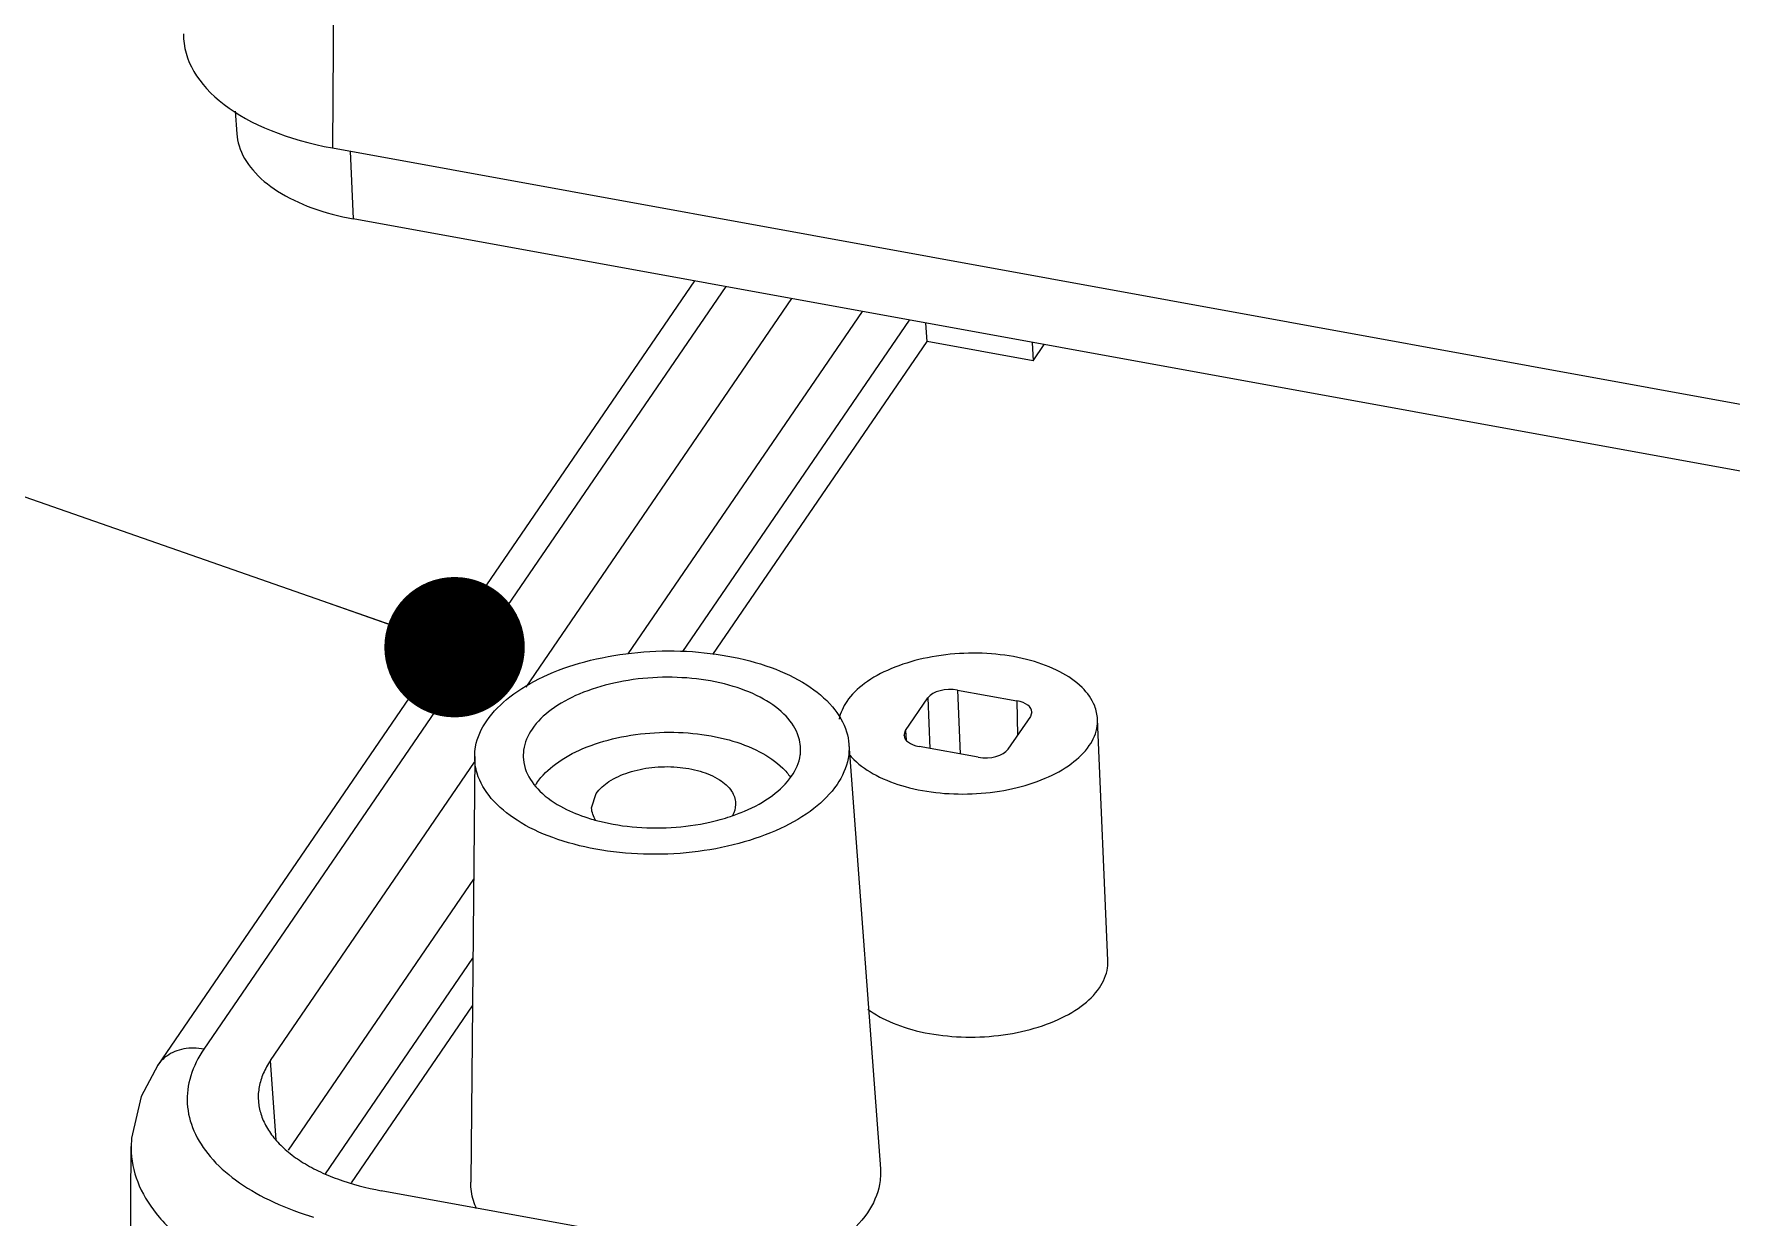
# Model space of a CAD drawing. Header units: millimetres. Extents: x 1760 to 2124, y -231 to 22.
# Drawn here: x 1846.41 to 1869.98, y -197.49 to -181.06 of the extents above; entities that cross this region are included whole.
import ezdxf

# ---------------------------------------------------------------- set-up
doc = ezdxf.new("R2010")
doc.units = ezdxf.units.MM
doc.layers.add('from', color=7, linetype='Continuous', lineweight=13)
doc.styles.get("Standard").update_dxf_attribs({"font": 'txt', "bigfont": 'gbcbig.shx'})
doc.dimstyles.new('ISO', dxfattribs={"dimscale": 0.6, "dimtxt": 2.5, "dimasz": 2.5, "dimexe": 1.25, "dimexo": 0.625, "dimtad": 0, "dimdsep": 46, "dimtxsty": 'Standard', "dimblk": 'OPEN', "dimcen": 0, "dimclrd": 4, "dimclre": 4, "dimadec": 0, "dimazin": 0, "dimtfac": 1, "dimtofl": 0, "dimtmove": 0, "dimatfit": 3, "dimfxl": 1, "dimarcsym": 0})

# ---------------------------------------------------------------- blocks, each defined once
blk = doc.blocks.new('_Open')
at = {"color": 0, "linetype": 'ByBlock', "lineweight": -2}
for p, q in [((-1, 0.167), (0, 0)), ((-1, -0.167), (0, 0)), ((0, 0), (-1, 0))]:
    blk.add_line(p, q, dxfattribs=at)

msp = doc.modelspace()

# ---------------------------------------------------------------- linework, layer by layer
at = {"color": 7, "linetype": 'Continuous'}
for p, q in [((1850.744, -158.132), (1850.556, -182.641)), ((1849.206, -182.128), (1849.229, -182.446)), ((1850.556, -182.641), (1902.183, -192.043)), ((1850.801, -182.686), (1850.846, -183.626)), ((1902.471, -193.026), (1850.846, -183.626)), ((1855.583, -184.488), (1848.133, -195.381)), ((1856.018, -184.567), (1848.771, -195.16)), ((1853.244, -190.131), (1856.935, -184.734)), ((1857.911, -184.912), (1854.659, -189.667)), ((1855.422, -189.634), (1858.57, -185.032)), ((1858.812, -185.331), (1858.793, -185.073)), ((1855.839, -189.677), (1858.812, -185.331)), ((1860.285, -185.599), (1858.812, -185.331)), ((1860.271, -185.342), (1860.285, -185.599)), ((1860.285, -185.599), (1860.44, -185.373)), ((1858.514, -190.735), (1858.825, -190.281)), ((1858.825, -190.281), (1858.852, -190.982)), ((1859.237, -190.171), (1860.06, -190.32)), ((1859.237, -190.171), (1859.271, -191.059)), ((1860.06, -190.32), (1860.069, -190.799)), ((1860.247, -190.54), (1859.936, -190.994)), ((1860.267, -190.476), (1860.247, -190.54)), ((1861.323, -193.93), (1861.179, -190.574)), ((1858.494, -190.801), (1858.514, -190.735)), ((1858.514, -190.735), (1858.52, -190.864)), ((1852.532, -191.093), (1852.478, -197.008)), ((1857.728, -190.924), (1858.165, -196.824)), ((1859.524, -191.105), (1858.701, -190.955)), ((1849.697, -195.316), (1852.531, -191.173)), ((1854.155, -191.808), (1854.22, -191.609)), ((1852.516, -192.799), (1849.941, -196.564)), ((1850.458, -196.89), (1852.506, -193.897)), ((1850.819, -197.016), (1852.5, -194.558)), ((1849.775, -196.423), (1849.697, -195.316)), ((1847.749, -198.199), (1847.761, -196.513)), ((1902.859, -206.528), (1851.234, -197.127))]:
    msp.add_line(p, q, dxfattribs=at)
msp.add_lwpolyline([(1848.133, -195.381), (1847.899, -195.818), (1847.766, -196.396), (1847.761, -196.515)], dxfattribs=at)
for centre, radius, start, end in [((1854.061, -191.914), 0.805, 145.6187, 148.4266), ((1854.891, -189.481), 2.59, 252.2691, 254.5321), ((1851.667, -192.931), 4.764, 252.5114, 253.2408)]:
    msp.add_arc(centre, radius, start, end, dxfattribs=at)
for centre, major_axis, ratio, start_param, end_param in [((1851.688, -180.99), (3.2, 0.105), 0.54244, 3.119716, 4.333112), ((1859.124, -190.336), (0.32, 0.01), 0.542724, 1.192407, 2.763127), ((1859.947, -190.486), (0.32, 0.01), 0.542668, -0.006775, 1.192229), ((1858.814, -190.79), (0.32, 0.01), 0.542668, -3.134095, -1.949363), ((1859.637, -190.94), (0.32, 0.01), 0.542724, -1.949186, -0.378465)]:
    msp.add_ellipse(centre, major_axis=major_axis, ratio=ratio, start_param=start_param, end_param=end_param, dxfattribs=at)
for points, start_tangent, end_tangent in [([(1849.23, -182.446), (1849.26, -182.611), (1849.449, -182.946), (1849.793, -183.239), (1850.269, -183.471), (1850.846, -183.626)], (0.07348, -0.997297), (0.983822, -0.17915)), ([(1852.699, -190.598), (1853.02, -190.266), (1853.484, -189.986), (1854.06, -189.779), (1854.71, -189.657), (1855.388, -189.63), (1856.048, -189.699), (1856.647, -189.859), (1857.141, -190.1), (1857.499, -190.405), (1857.695, -190.753), (1857.727, -190.924)], (0.564589, 0.825372), (0.073424, -0.997301)), ([(1861.179, -190.574), (1861.14, -190.393), (1860.964, -190.137), (1860.656, -189.919), (1860.25, -189.762), (1859.768, -189.674), (1859.261, -189.665), (1858.757, -189.735), (1858.309, -189.877), (1857.944, -190.082), (1857.697, -190.331)], (-0.047184, 0.998886), (-0.564589, -0.825372)), ([(1857.056, -191.014), (1857.014, -190.779), (1856.825, -190.505), (1856.496, -190.272), (1856.062, -190.104), (1855.545, -190.01), (1855.003, -190), (1854.464, -190.075), (1853.984, -190.227), (1853.594, -190.446), (1853.329, -190.713)], (0.0238, 0.999717), (-0.564589, -0.825372)), ([(1857.697, -190.331), (1857.591, -190.577)], (-0.564589, -0.825372), (-0.186596, -0.982437)), ([(1852.532, -191.093), (1852.544, -190.96), (1852.699, -190.598)], (0.006319, 0.99998), (0.564589, 0.825372)), ([(1861.064, -190.944), (1861.175, -190.67), (1861.179, -190.574)], (0.564589, 0.825372), (-0.047184, 0.998886)), ([(1853.329, -190.713), (1853.211, -191.006), (1853.209, -191.138)], (-0.564589, -0.825372), (0.096814, -0.995303)), ([(1853.396, -191.459), (1853.654, -191.199), (1854.035, -190.985), (1854.504, -190.837), (1855.03, -190.764), (1855.56, -190.773), (1856.063, -190.865), (1856.487, -191.029), (1856.808, -191.256)], (0.564589, 0.825372), (0.712964, -0.701201)), ([(1857.562, -191.483), (1857.242, -191.816), (1856.778, -192.095), (1856.201, -192.302), (1855.552, -192.424), (1854.874, -192.451), (1854.213, -192.382), (1853.615, -192.222), (1853.12, -191.981), (1852.762, -191.676), (1852.566, -191.328), (1852.532, -191.093)], (-0.564589, -0.825372), (0.006319, 0.99998)), ([(1856.932, -191.369), (1857.051, -191.076), (1857.056, -191.014)], (0.564589, 0.825372), (0.0238, 0.999717)), ([(1857.727, -190.924), (1857.717, -191.121), (1857.562, -191.483)], (0.073424, -0.997301), (-0.564589, -0.825372)), ([(1857.726, -191.06), (1857.797, -191.138), (1858.104, -191.356), (1858.51, -191.513), (1858.993, -191.601), (1859.5, -191.61), (1860.004, -191.54), (1860.452, -191.398), (1860.817, -191.193), (1861.064, -190.944)], (0.627185, -0.778871), (0.564589, 0.825372)), ([(1853.209, -191.138), (1853.248, -191.303), (1853.437, -191.576), (1853.765, -191.809), (1854.102, -191.948)], (0.096814, -0.995303), (0.952404, -0.30484)), ([(1854.22, -191.609), (1854.396, -191.443), (1854.667, -191.317), (1854.991, -191.247), (1855.342, -191.242), (1855.663, -191.3), (1855.929, -191.418), (1856.098, -191.577), (1856.154, -191.744)], (0.564589, 0.825372), (0.049744, -0.998762)), ([(1856.808, -191.256), (1856.915, -191.381)], (0.712964, -0.701201), (0.575765, -0.817615)), ([(1856.083, -191.928), (1856.278, -191.854), (1856.668, -191.635), (1856.932, -191.369)], (0.949004, 0.315265), (0.564589, 0.825372)), ([(1856.154, -191.744), (1856.154, -191.763), (1856.112, -191.914)], (0.049744, -0.998762), (-0.475768, -0.879571)), ([(1854.211, -191.98), (1854.155, -191.808)], (-0.53583, 0.844326), (-0.028009, 0.999608)), ([(1854.2, -191.977), (1854.716, -192.071), (1855.259, -192.081), (1855.798, -192.006), (1856.083, -191.928)], (0.963699, -0.266993), (0.949004, 0.315265)), ([(1861.205, -194.308), (1861.318, -194.029), (1861.322, -193.931)], (0.564589, 0.825372), (-0.047174, 0.998887)), ([(1857.991, -194.605), (1858.189, -194.728), (1858.602, -194.888), (1859.094, -194.977), (1859.611, -194.987), (1860.125, -194.915), (1860.582, -194.771), (1860.954, -194.562), (1861.205, -194.308)], (0.801407, -0.59812), (0.564589, 0.825372)), ([(1848.771, -195.16), (1848.491, -195.158), (1848.256, -195.256), (1848.133, -195.38)], (-0.983822, 0.17915), (-0.566972, -0.823737)), ([(1848.771, -195.16), (1848.589, -195.533), (1848.541, -195.917), (1848.633, -196.295), (1848.859, -196.653), (1849.211, -196.977), (1849.676, -197.254), (1850.236, -197.475)], (-0.564422, -0.825486), (0.953771, -0.300535)), ([(1849.697, -195.316), (1849.596, -195.498), (1849.54, -195.684), (1849.528, -195.872), (1849.529, -195.883)], (-0.564589, -0.825372), (0.074064, -0.997253)), ([(1849.529, -195.883), (1849.562, -196.058), (1849.64, -196.238), (1849.761, -196.411), (1849.923, -196.572), (1850.123, -196.72), (1850.359, -196.851), (1850.626, -196.964), (1851.234, -197.127)], (0.074064, -0.997253), (0.983822, -0.17915)), ([(1847.762, -196.515), (1847.764, -196.598), (1847.875, -197.058), (1848.152, -197.495), (1848.582, -197.891), (1849.15, -198.232), (1849.833, -198.504), (1850.606, -198.697)], (-0.007501, -0.999972), (0.983056, -0.183304)), ([(1858.164, -196.823), (1858.153, -197.039), (1857.984, -197.435)], (0.073424, -0.997301), (-0.564589, -0.825372)), ([(1852.558, -197.38), (1852.515, -197.265), (1852.478, -197.008)], (-0.413425, 0.910538), (0.006319, 0.99998)), ([(1857.984, -197.435), (1857.633, -197.799), (1857.125, -198.105), (1856.953, -198.179)], (-0.564589, -0.825372), (-0.92751, -0.373798))]:
    msp.add_spline(points, degree=3, dxfattribs=dict(at, start_tangent=start_tangent, end_tangent=end_tangent))

# ---------------------------------------------------------------- leaders
at = {"layer": 'from'}
for points in [[(1852.252, -189.576), (1832.881, -182.811)], [(1854.872, -202.901), (1833.327, -196.146)]]:
    msp.add_leader(points, dimstyle='ISO', override={"dimscale": 1, "dimasz": 1.95, "dimexo": 0.125, "dimadec": 2, "dimazin": 2, "dimldrblk": 'Dot'}, dxfattribs=at)

doc.saveas('drawing.dxf')
